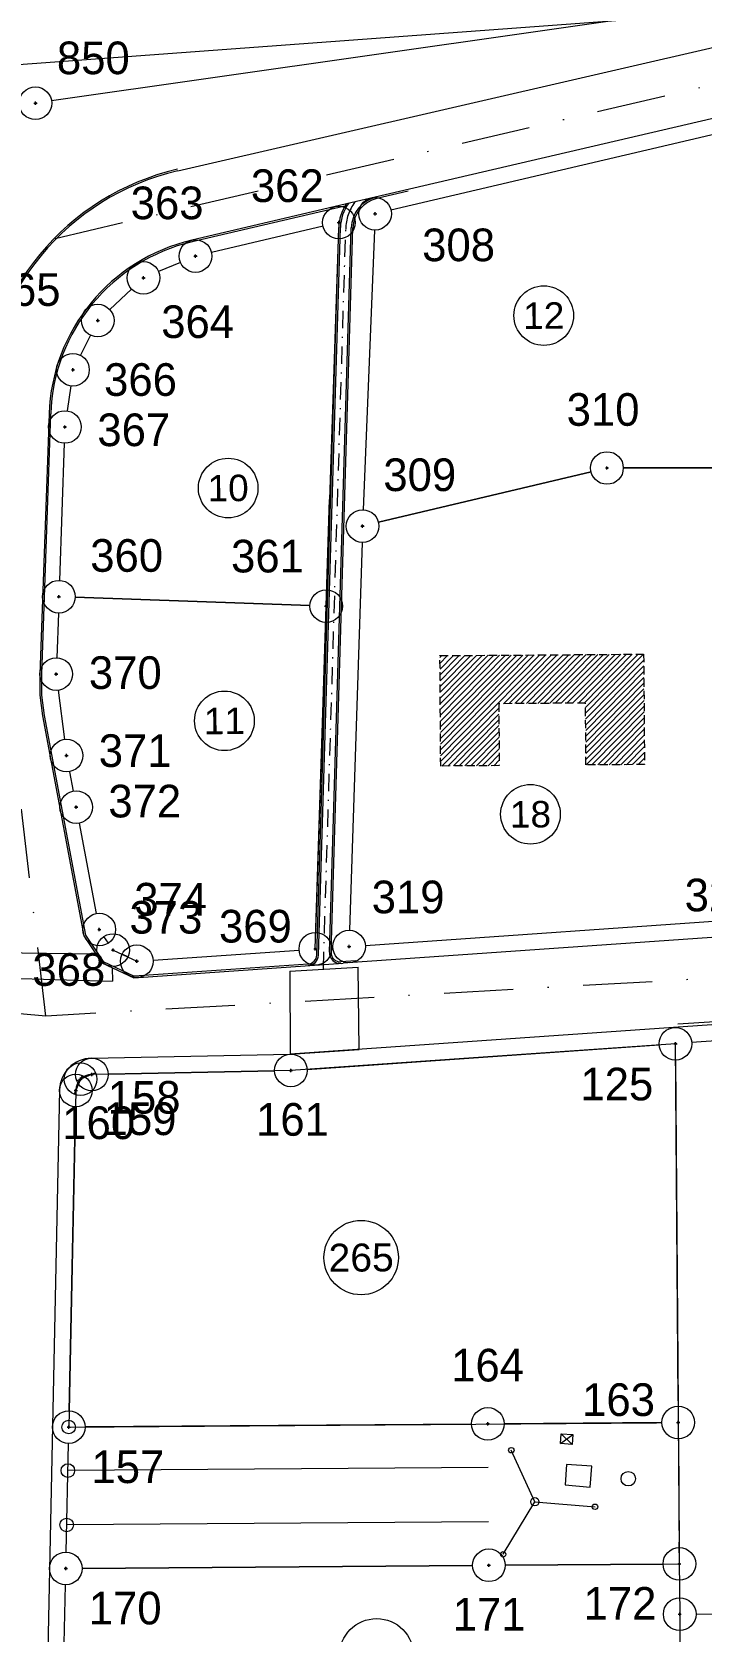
# Model space of a CAD drawing. Header units: metres. Extents: x 610261 to 617471, y 1314831 to 1317846.
# Drawn here: x 614659.5 to 614721, y 1316733.8 to 1316880.8 of the extents above; entities that cross this region are included whole.
import ezdxf
from ezdxf.enums import TextEntityAlignment as Align

# ---------------------------------------------------------------- set-up
doc = ezdxf.new("R2010")
doc.units = ezdxf.units.M
doc.header["$PDMODE"] = 34
doc.header["$PDSIZE"] = 0.15
doc.linetypes.add('DASHDOT2', pattern=[12.7, 6.35, -3.175, 0, -3.175])
doc.linetypes.add('HIDDEN', pattern=[0.375, 0.25, -0.125])
for name, color, linetype, lineweight in [('11. division lotes', 12, 'Continuous', 0), ('2.  anden', 2, 'Continuous', 0), ('24. numeros lotes', 10, 'Continuous', 0), ('26. edificios', 220, 'Continuous', 0), ('36. centro calle', 253, 'DASHDOT2', 0), ('38. polilinea lotes', 31, 'Continuous', 0), ('6. calles', 1, 'Continuous', 0), ('ARBOLES', 1, 'Continuous', 0)]:
    doc.layers.add(name, color=color, linetype=linetype, lineweight=lineweight)
for name, color, linetype in [('2', 1, 'Continuous'), ('Circulo', 2, 'Continuous'), ('CVL_CUADCON_LIN', 8, 'Continuous'), ('Polígono', 7, 'Continuous')]:
    doc.layers.add(name, color=color, linetype=linetype)
doc.styles.add('ARIAL', font='arial.ttf', dxfattribs={"width": 0.8, "height": 0.039688})

# ---------------------------------------------------------------- blocks, each defined once
blk = doc.blocks.new('232')
at = {"lineweight": 0}
h = blk.add_hatch(dxfattribs=at)
h.set_pattern_fill('_USER', color=8, scale=0.375, angle=45.4317, style=0, pattern_type=0)
h.set_pattern_definition([(45.431669, (603734.77616, 1317370.12675), (-0.267155616, 0.26316012), [])])
h.paths.add_polyline_path([(605584.84, 1318520.81), (605566.12, 1318520.67), (605566.19, 1318510.52), (605571.57, 1318510.56), (605571.53, 1318516.25), (605579.5, 1318516.31), (605579.54, 1318510.62), (605584.92, 1318510.66)])
at = {"color": 8, "lineweight": 0}
for p, q in [((605577.2, 1318448.25, 13.47), (605578.34, 1318449.06, 13.47)), ((605577.26, 1318449.14, 13.47), (605578.28, 1318448.17, 13.47))]:
    blk.add_line(p, q, dxfattribs=at)
at = {"color": 1, "linetype": 'HIDDEN', "lineweight": 0, "ltscale": 3}
blk.add_lwpolyline([(605571.57, 1318510.56), (605566.19, 1318510.52), (605566.12, 1318520.67), (605584.84, 1318520.81), (605584.92, 1318510.66), (605579.54, 1318510.62), (605579.5, 1318516.31), (605571.53, 1318516.25)], close=True, dxfattribs=at)
at = {"color": 6, "lineweight": 0, "elevation": 148.37}
blk.add_lwpolyline([(605587.99, 1318486.83), (605599.17, 1318487.54), (605610.6, 1318488.23), (605620.76, 1318488.19), (605631.79, 1318487.95), (605644.7, 1318487.64), (605660.85, 1318487.27), (605676.81, 1318486.89), (605692.58, 1318486.52)], dxfattribs=at)
at = {"layer": '11. division lotes', "lineweight": 0}
for p, q in [((605555.36, 1318515.44), (605555.98, 1318535.02)), ((605554.67, 1318493.72), (605555.36, 1318515.44))]:
    blk.add_line(p, q, dxfattribs=at)
at = {"layer": '2.  anden', "lineweight": 0}
blk.add_line((605536.08, 1318493.61), (605538.27, 1318492.58), dxfattribs=at)
at = {"layer": '24. numeros lotes', "lineweight": 0}
for centre, radius in [((605575.66, 1318551.93, -155), 2.74), ((605546.66, 1318536.08), 2.74), ((605546.32, 1318514.68), 2.74), ((605574.44, 1318506.09, -155), 2.74), ((605558.88, 1318465.34), 3.42), ((605560.3, 1318428.73), 3.42)]:
    blk.add_circle(centre, radius, dxfattribs=at)
at = {"layer": '26. edificios', "color": 1, "lineweight": 0}
for p, q in [((605523.44, 1318493.4), (605534.51, 1318493.25)), ((605520.57, 1318491.18), (605536.02, 1318490.76)), ((605536.01, 1318491.98), (605536.02, 1318490.76)), ((605552.32, 1318491.67), (605558.62, 1318492.03)), ((605552.32, 1318491.67), (605552.36, 1318484.03)), ((605558.69, 1318484.47), (605558.62, 1318492.03)), ((605552.36, 1318484.03), (605558.69, 1318484.47))]:
    blk.add_line(p, q, dxfattribs=at)
at = {"layer": '36. centro calle', "lineweight": 0}
for p, q in [((605674.04, 1318592.52), (605527.87, 1318558.32)), ((605611.18, 1318492.15), (605529.91, 1318487.54))]:
    blk.add_line(p, q, dxfattribs=at)
at = {"layer": '36. centro calle', "lineweight": 0, "ltscale": 0.25}
blk.add_line((605555.41, 1318491.85), (605557.47, 1318559.88), dxfattribs=at)
at = {"layer": '36. centro calle', "lineweight": 0}
blk.add_arc((605561.55, 1318559.89), 4.08, 142.5712, 180.1004, dxfattribs=at)
at = {"layer": '38. polilinea lotes', "lineweight": 0}
for p, q in [((605574.84, 1318442.89), (605572.68, 1318447.63)), ((605570.55, 1318446.05), (605531.93, 1318445.76)), ((605571.93, 1318438.06), (605574.84, 1318442.89)), ((605574.84, 1318442.89), (605580.37, 1318442.43)), ((605570.59, 1318441.05), (605531.82, 1318440.76))]:
    blk.add_line(p, q, dxfattribs=at)
blk.add_lwpolyline([(605588.01, 1318452.18), (605587.76, 1318484.99), (605552.43, 1318482.54), (605534.13, 1318482.17, 0.402224), (605532.66, 1318480.7), (605532.01, 1318449.76), (605586.02, 1318450.16)], format="xyb", dxfattribs=at)
at = {"layer": '38. polilinea lotes', "lineweight": 0, "elevation": 13.47, "flags": 128}
blk.add_lwpolyline([(605577.26, 1318449.14), (605578.34, 1318449.06), (605578.28, 1318448.17), (605577.2, 1318448.25), (605577.26, 1318449.14)], dxfattribs=at)
blk.add_lwpolyline([(605577.75, 1318446.32), (605577.63, 1318444.44), (605579.94, 1318444.23), (605580.08, 1318446.16)], close=True, dxfattribs=at)
at = {"layer": '38. polilinea lotes', "lineweight": 0}
blk.add_lwpolyline([(605586.12, 1318437.17), (605588.12, 1318437.18), (605588.1, 1318439.18)], dxfattribs=at)
for centre, radius in [((605572.68, 1318447.63), 0.247), ((605583.43, 1318445.01), 0.664), ((605574.84, 1318442.89, 13.48), 0.381), ((605580.37, 1318442.43), 0.247), ((605571.93, 1318438.06), 0.247)]:
    blk.add_circle(centre, radius, dxfattribs=at)
at = {"layer": '6. calles', "lineweight": 0}
for p, q in [((605542.03, 1318565.23), (605666.85, 1318594.07)), ((605674.73, 1318589.6), (605557.94, 1318562.28)), ((605563.21, 1318563.36), (605560.32, 1318562.68)), ((605557.94, 1318562.28), (605543.31, 1318558.86)), ((605557.39, 1318561.99), (605543.35, 1318558.71)), ((605560.29, 1318562.83), (605560.32, 1318562.68)), ((605554.8, 1318493.14), (605556.82, 1318560.03)), ((605556.11, 1318493.4), (605558.12, 1318559.99)), ((605530.2, 1318542.9), (605529.36, 1318518.97)), ((605530.35, 1318542.89), (605529.51, 1318518.97)), ((605529.36, 1318518.97), (605529.37, 1318517.04)), ((605529.51, 1318518.97), (605529.52, 1318517.05)), ((605529.37, 1318517.04), (605529.59, 1318515.14)), ((605529.52, 1318517.05), (605529.74, 1318515.16)), ((605529.59, 1318515.14), (605533.4, 1318494.91)), ((605529.74, 1318515.17), (605533.54, 1318494.97)), ((605610.55, 1318496.1), (605557.23, 1318492.39)), ((605533.4, 1318494.91), (605535.06, 1318492.43)), ((605533.54, 1318494.97), (605535.16, 1318492.55)), ((605535.16, 1318492.55), (605538.01, 1318491.21)), ((605558.4, 1318492.62), (605557.02, 1318492.53)), ((605558.4, 1318492.62), (605558.41, 1318492.47)), ((605535.06, 1318492.43), (605537.98, 1318491.05)), ((605554.01, 1318492.32), (605538.01, 1318491.21)), ((605610.73, 1318488.09), (605552.36, 1318484.03)), ((605534.1, 1318483.66), (605552.36, 1318484.03)), ((605531.16, 1318480.73), (605530.04, 1318427.05))]:
    blk.add_line(p, q, dxfattribs=at)
at = {"layer": '6. calles', "color": 8, "lineweight": 0}
for p, q in [((605554.95, 1318493.14), (605556.97, 1318560.03)), ((605555.96, 1318493.41), (605557.97, 1318560))]:
    blk.add_line(p, q, dxfattribs=at)
at = {"layer": '6. calles', "lineweight": 0}
blk.add_lwpolyline([(605537.98, 1318491.05), (605557.23, 1318492.39)], dxfattribs=at)
at = {"layer": '6. calles', "color": 8, "lineweight": 0}
for centre, radius, start, end in [((605547.21, 1318542.82), 23.15, 103.0091, 177.9931), ((605560.97, 1318559.91), 4, 144.5773, 178.266), ((605560.97, 1318559.91), 3, 103.1677, 178.266), ((605553.95, 1318493.17), 1, 273.9796, 358.266), ((605556.96, 1318493.38), 1, 178.266, 273.9796)]:
    blk.add_arc(centre, radius, start, end, dxfattribs=at)
at = {"layer": '6. calles', "lineweight": 0}
for centre, radius, start, end in [((605547.21, 1318542.82), 23, 103.0091, 177.9931), ((605560.97, 1318559.91), 4.15, 146.874, 178.266), ((605560.97, 1318559.91), 2.85, 103.1677, 178.266), ((605547.19, 1318542.3), 17, 103.1677, 177.9931), ((605547.19, 1318542.3), 16.85, 103.1677, 177.9931), ((605553.95, 1318493.17), 0.85, 273.9796, 358.266), ((605556.96, 1318493.38), 0.85, 178.266, 273.9796), ((605534.16, 1318480.67), 3, 91.1583, 178.803)]:
    blk.add_arc(centre, radius, start, end, dxfattribs=at)
at = {"layer": 'ARBOLES', "color": 8, "linetype": 'DASHDOT2', "lineweight": 0}
for q in [(605526.42, 1318516.98), (605495.45, 1318490.55), (605495.45, 1318490.55)]:
    blk.add_line((605529.91, 1318487.54), q, dxfattribs=at)
at = {"layer": 'Circulo', "lineweight": 0}
for centre in [(605532.01, 1318449.76), (605531.93, 1318445.76), (605531.82, 1318440.76)]:
    blk.add_circle(centre, 0.625, dxfattribs=at)
at = {"layer": 'Polígono', "lineweight": 0}
for points in [[(605589.51, 1318580.1), (605530.43, 1318571.66)], [(605592.97, 1318568.97), (605561.62, 1318561.63)], [(605555.38, 1318560.14), (605545.12, 1318557.74)], [(605555.72, 1318526.73), (605556.79, 1318558.98)], [(605560.1, 1318559.79), (605559.07, 1318534.08)], [(605542.27, 1318556.81), (605540.26, 1318555.97)], [(605537.78, 1318554.36), (605535.78, 1318552.49)], [(605534.01, 1318550.13), (605533.08, 1318548.28)], [(605532.19, 1318545.46), (605531.87, 1318543.18)], [(605531.6, 1318540.19), (605531.16, 1318527.59)], [(605560.47, 1318532.93), (605580.01, 1318537.57)], [(605580.01, 1318537.57), (605560.47, 1318532.93)], [(605582.97, 1318537.92), (605593.17, 1318537.94)], [(605593.17, 1318537.94), (605582.97, 1318537.92)], [(605558.96, 1318531.08), (605557.82, 1318495.43)], [(605532.61, 1318526.04), (605554.17, 1318525.28)], [(605554.17, 1318525.28), (605532.61, 1318526.04)], [(605531.06, 1318524.59), (605530.91, 1318520.48)], [(605554.72, 1318495.22), (605555.62, 1318523.73)], [(605531.05, 1318517.49), (605531.62, 1318512.97)], [(605532.09, 1318510), (605532.42, 1318508.22)], [(605532.98, 1318505.27), (605534.54, 1318496.96)], [(605559.27, 1318494.04), (605596.07, 1318496.6)], [(605535.65, 1318494.24), (605535.24, 1318494.86)], [(605537.43, 1318492.97), (605536.91, 1318493.22)], [(605539.76, 1318492.68), (605553.17, 1318493.61)], [(605606.28, 1318486.28), (605589.25, 1318485.1)], [(605553.93, 1318482.64), (605586.26, 1318484.89)], [(605534.48, 1318482.31), (605532.75, 1318481.58)], [(605535.63, 1318482.2), (605550.93, 1318482.51)], [(605587.77, 1318483.49), (605588.01, 1318451.68)], [(605587.77, 1318483.49), (605588.14, 1318434.06)], [(605533.25, 1318482.08), (605532.51, 1318480.35)], [(605532.04, 1318451.26), (605532.63, 1318479.2)], [(605569.02, 1318450.04), (605533.51, 1318449.77)], [(605533.51, 1318449.77), (605569.02, 1318450.04)], [(605586.52, 1318450.17), (605572.02, 1318450.06)], [(605572.02, 1318450.06), (605586.52, 1318450.17)], [(605588.03, 1318448.68), (605588.11, 1318438.68)], [(605531.77, 1318438.26), (605531.98, 1318448.26)], [(605533.24, 1318436.77), (605569.12, 1318437.04)], [(605569.12, 1318437.04), (605533.24, 1318436.77)], [(605572.12, 1318437.06), (605586.62, 1318437.17)], [(605586.62, 1318437.17), (605572.12, 1318437.06)], [(605531.57, 1318428.52), (605531.71, 1318435.26)], [(605588.13, 1318435.68), (605588.31, 1318412.43)], [(605589.65, 1318432.57), (605606.68, 1318432.7)]]:
    blk.add_lwpolyline(points, dxfattribs=at)
for centre in [(605528.95, 1318571.45), (605556.84, 1318560.48), (605560.16, 1318561.29), (605543.66, 1318557.4), (605538.88, 1318555.39), (605534.68, 1318551.47), (605532.4, 1318546.95), (605531.66, 1318541.69), (605581.47, 1318537.92), (605581.47, 1318537.92), (605559.01, 1318532.58), (605559.01, 1318532.58), (605531.11, 1318526.09), (605531.11, 1318526.09), (605555.67, 1318525.23), (605555.67, 1318525.23), (605530.86, 1318518.98), (605531.81, 1318511.48), (605532.7, 1318506.75), (605534.82, 1318495.49), (605557.77, 1318493.93), (605536.08, 1318493.61), (605538.27, 1318492.58), (605554.67, 1318493.72), (605587.76, 1318484.99), (605587.76, 1318484.99), (605534.13, 1318482.17), (605552.43, 1318482.54), (605532.66, 1318480.7), (605533.1, 1318481.73), (605570.52, 1318450.05), (605570.52, 1318450.05), (605588.02, 1318450.18), (605588.02, 1318450.18), (605532.01, 1318449.76), (605532.01, 1318449.76), (605531.74, 1318436.76), (605531.74, 1318436.76), (605570.62, 1318437.05), (605570.62, 1318437.05), (605588.12, 1318437.18), (605588.12, 1318437.18), (605588.15, 1318432.56)]:
    blk.add_circle(centre, 1.5, dxfattribs=at)
for p in [(605528.95, 1318571.45), (605556.84, 1318560.48), (605560.16, 1318561.29), (605543.66, 1318557.4), (605538.88, 1318555.39), (605534.68, 1318551.47), (605532.4, 1318546.95), (605531.66, 1318541.69), (605581.47, 1318537.92), (605581.47, 1318537.92), (605559.01, 1318532.58), (605559.01, 1318532.58), (605531.11, 1318526.09), (605531.11, 1318526.09), (605555.67, 1318525.23), (605555.67, 1318525.23), (605530.86, 1318518.98), (605531.81, 1318511.48), (605532.7, 1318506.75), (605534.82, 1318495.49), (605557.77, 1318493.93), (605536.08, 1318493.61), (605538.27, 1318492.58), (605554.67, 1318493.72), (605587.76, 1318484.99), (605587.76, 1318484.99), (605534.13, 1318482.17), (605552.43, 1318482.54), (605532.66, 1318480.7), (605533.1, 1318481.73), (605570.52, 1318450.05), (605570.52, 1318450.05), (605588.02, 1318450.18), (605588.02, 1318450.18), (605532.01, 1318449.76), (605532.01, 1318449.76), (605531.74, 1318436.76), (605531.74, 1318436.76), (605570.62, 1318437.05), (605570.62, 1318437.05), (605588.12, 1318437.18), (605588.12, 1318437.18), (605588.15, 1318432.56)]:
    blk.add_point(p, dxfattribs=at)
at = {"layer": '24. numeros lotes', "lineweight": 0, "style": 'ARIAL'}
for s, height, p in [('12', 2.431, (605575.66, 1318551.93, -155)), ('10', 2.431, (605546.66, 1318536.08)), ('11', 2.431, (605546.32, 1318514.67)), ('18', 2.431, (605574.44, 1318506.09, -155)), ('265', 2.571, (605558.88, 1318465.34))]:
    blk.add_text(s, height=height, rotation=0.4317, dxfattribs=at).set_placement(p, align=Align.MIDDLE_CENTER)
at = {"layer": 'Polígono', "lineweight": 0}
for s, p in [('850', (605534.27, 1318577.12)), ('363', (605541.05, 1318563.79)), ('160', (605534.76, 1318479.23)), ('161', (605552.57, 1318479.54)), ('171', (605570.64, 1318434.05))]:
    blk.add_text(s, height=3, dxfattribs=at).set_placement(p, align=Align.TOP_CENTER)
for s, p in [('362', (605555.44, 1318565.37)), ('308', (605571.18, 1318559.93)), ('360', (605540.68, 1318531.38)), ('125', (605585.72, 1318482.79)), ('172', (605586.01, 1318435.05))]:
    blk.add_text(s, height=3, dxfattribs=at).set_placement(p, align=Align.TOP_RIGHT)
for s, p in [('365', (605524.56, 1318554.32)), ('366', (605535.26, 1318546.05)), ('367', (605534.64, 1318541.43)), ('370', (605533.86, 1318519.11)), ('371', (605534.77, 1318511.94)), ('372', (605535.65, 1318507.3)), ('373', (605537.59, 1318496.62)), ('158', (605535.59, 1318480.07))]:
    blk.add_text(s, height=3, dxfattribs=at).set_placement(p, align=Align.MIDDLE_LEFT)
for s, p in [('364', (605540.51, 1318552.87)), ('159', (605535.22, 1318479.6)), ('157', (605534.1, 1318447.61)), ('170', (605533.85, 1318434.62))]:
    blk.add_text(s, height=3, dxfattribs=at).set_placement(p, align=Align.TOP_LEFT)
for s, p in [('310', (605581.11, 1318540.9)), ('164', (605570.5, 1318453.05))]:
    blk.add_text(s, height=3, dxfattribs=at).set_placement(p, align=Align.BOTTOM_CENTER)
for s, p in [('309', (605560.92, 1318534.9)), ('374', (605538.03, 1318495.88)), ('319', (605559.85, 1318496.09))]:
    blk.add_text(s, height=3, dxfattribs=at).set_placement(p, align=Align.BOTTOM_LEFT)
blk.add_text('361', height=3, dxfattribs=at).set_placement((605553.62, 1318527.42), align=Align.BOTTOM_RIGHT)
for s, p in [('320', (605595.3, 1318498.67)), ('369', (605552.51, 1318495.8)), ('368', (605535.36, 1318491.82)), ('163', (605585.88, 1318452.28))]:
    blk.add_text(s, height=3, dxfattribs=at).set_placement(p, align=Align.MIDDLE_RIGHT)

msp = doc.modelspace()

# ---------------------------------------------------------------- linework, layer by layer
at = {"layer": '2', "linetype": 'Continuous', "lineweight": 0}
msp.add_lwpolyline([(614471.72855, 1317164.74267), (614506.16055, 1317051.59367), (614525.96755, 1317043.18067), (614560.20855, 1316989.50767), (614567.29655, 1316965.09767), (614576.67655, 1316945.51467), (614586.31255, 1316928.98067), (614594.93255, 1316911.68667), (614604.06255, 1316897.69567), (614608.63155, 1316894.63967), (614623.35855, 1316886.23267), (614642.91255, 1316878.32867), (614651.54955, 1316877.30167), (614719.38855, 1316882.29867)], dxfattribs=at)

# ---------------------------------------------------------------- block references
at = {"layer": 'CVL_CUADCON_LIN', "lineweight": 0}
msp.add_blockref('232', (9130.84291, -1697.23222), dxfattribs=at)

doc.saveas('drawing.dxf')
